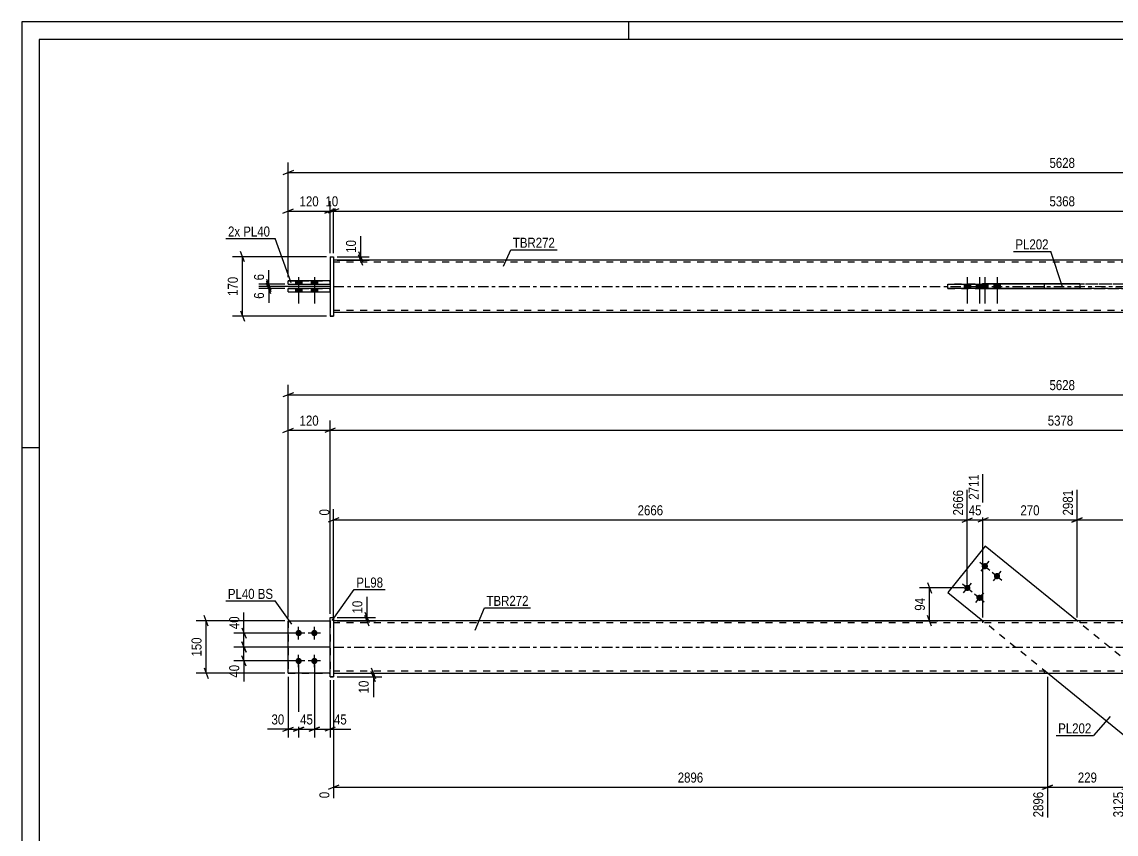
# Model space of a CAD drawing. Header units: millimetres. Extents: x 0 to 594, y 0 to 420.
# Drawn here: x 0 to 313.7, y 187.3 to 420 of the extents above; entities that cross this region are included whole.
import ezdxf

# ---------------------------------------------------------------- set-up
doc = ezdxf.new("R2010")
doc.units = ezdxf.units.MM
doc.linetypes.add('DXK_LINE_DOT2', pattern=[3.9198, 1.9599, -1.9599])
doc.linetypes.add('DXK_LINE_DOT3', pattern=[5.9187, 2.979, -0.9799, 0.9799, -0.9799])
doc.styles.add('Arial Narrow', font='ARIALN.TTF', dxfattribs={"height": 0.2})

# ---------------------------------------------------------------- blocks, each defined once
blk = doc.blocks.new('Unknown-580871312-1129')
at = {"color": 5, "linetype": 'Continuous'}
for p, q in [((594, 420), (0, 420)), ((0, 420), (0, 0)), ((174, 415), (174, 420)), ((589, 415), (5, 415)), ((5, 415), (5, 5)), ((5, 298), (0, 298))]:
    blk.add_line(p, q, dxfattribs=at)
blk = doc.blocks.new('Bolt-580871312-1681 - 1671')
at = {"linetype": 'Continuous'}
for points in [[(79.34, 244.02, -1), (79.34, 245.82, -1)], [(83.84, 244.02, -1), (83.84, 245.82, -1)], [(79.34, 236.02, -1), (79.34, 237.82, -1)], [(83.84, 236.02, -1), (83.84, 237.82, -1)]]:
    blk.add_hatch(color=1, dxfattribs=at).paths.add_polyline_path(points)
at = {"color": 1, "linetype": 'Continuous'}
for p, q in [((81.14, 244.92), (77.54, 244.92)), ((79.34, 243.12), (79.34, 246.72)), ((85.64, 244.92), (82.04, 244.92)), ((83.84, 243.12), (83.84, 246.72)), ((79.34, 235.12), (79.34, 238.72)), ((83.84, 235.12), (83.84, 238.72)), ((81.14, 236.92), (77.54, 236.92)), ((85.64, 236.92), (82.04, 236.92))]:
    blk.add_line(p, q, dxfattribs=at)
blk = doc.blocks.new('Part-580871312-1687 - 1671')
at = {"color": 2, "linetype": 'Continuous'}
for p, q in [((276.16, 269.77), (265.44, 256.57)), ((302.47, 248.42), (276.16, 269.77)), ((265.44, 256.57), (275.49, 248.42)), ((320.29, 212.06), (293.98, 233.42)), ((331, 225.26), (320.95, 233.42)), ((320.29, 212.06), (331, 225.26))]:
    blk.add_line(p, q, dxfattribs=at)
at = {"color": 7, "linetype": 'DXK_LINE_DOT2'}
for p, q in [((293.98, 233.42), (275.49, 248.42)), ((320.95, 233.42), (302.47, 248.42))]:
    blk.add_line(p, q, dxfattribs=at)
blk = doc.blocks.new('Bolt-580871312-1680 - 1671')
at = {"linetype": 'Continuous'}
for points in [[(276.61, 264.77, -1), (275.47, 263.37, -1)], [(280.1, 261.94, -1), (278.97, 260.54, -1)], [(271.56, 258.56, -1), (270.43, 257.16, -1)], [(275.06, 255.72, -1), (273.92, 254.33, -1)]]:
    blk.add_hatch(color=1, dxfattribs=at).paths.add_polyline_path(points)
at = {"color": 1, "linetype": 'Continuous'}
for p, q in [((274.64, 265.21), (277.44, 262.94)), ((277.17, 265.47), (274.9, 262.68)), ((278.13, 262.37), (280.93, 260.1)), ((280.67, 262.63), (278.4, 259.84)), ((269.6, 259), (272.39, 256.73)), ((272.13, 259.26), (269.86, 256.46)), ((273.09, 256.16), (275.89, 253.89)), ((275.63, 256.42), (273.36, 253.63))]:
    blk.add_line(p, q, dxfattribs=at)
blk = doc.blocks.new('Part-580871312-1692 - 1671')
at = {"color": 2, "linetype": 'Continuous'}
for p, q in [((88.34, 249.42), (89.34, 249.42)), ((88.34, 232.42), (88.34, 249.42)), ((89.34, 249.42), (89.34, 249.42)), ((89.34, 249.42), (89.34, 232.42)), ((88.34, 232.42), (89.34, 232.42))]:
    blk.add_line(p, q, dxfattribs=at)
at = {"color": 7, "linetype": 'DXK_LINE_DOT2'}
for p, q in [((88.34, 249.42), (89.34, 249.42)), ((89.34, 232.42), (88.34, 232.42)), ((88.34, 232.42), (88.34, 232.42)), ((89.34, 232.42), (89.34, 232.42))]:
    blk.add_line(p, q, dxfattribs=at)
blk = doc.blocks.new('Part-580871312-1697 - 1671')
at = {"color": 7, "linetype": 'DXK_LINE_DOT2'}
for p, q in [((76.34, 248.42), (76.34, 233.42)), ((76.34, 248.42), (88.34, 248.42)), ((88.34, 248.42), (88.34, 233.42)), ((76.34, 233.42), (88.34, 233.42))]:
    blk.add_line(p, q, dxfattribs=at)
blk = doc.blocks.new('Part-580871312-1702 - 1671')
at = {"color": 2, "linetype": 'Continuous'}
for p, q in [((76.34, 233.42), (76.34, 248.42)), ((76.34, 248.42), (88.34, 248.42)), ((88.34, 233.42), (76.34, 233.42))]:
    blk.add_line(p, q, dxfattribs=at)
at = {"color": 7, "linetype": 'DXK_LINE_DOT2'}
blk.add_line((88.34, 248.42), (88.34, 233.42), dxfattribs=at)
blk = doc.blocks.new('Part-580871312-1718 - 1671')
at = {"color": 2, "linetype": 'Continuous'}
for p, q in [((177.34, 248.42), (89.34, 248.42)), ((419, 248.42), (177.44, 248.42)), ((89.34, 233.42), (177.34, 233.42)), ((177.44, 233.42), (419, 233.42))]:
    blk.add_line(p, q, dxfattribs=at)
at = {"color": 7, "linetype": 'DXK_LINE_DOT2'}
for p, q in [((89.34, 248.42), (89.34, 233.42)), ((177.34, 247.82), (89.34, 247.82)), ((419, 247.82), (177.44, 247.82)), ((275.39, 248.42), (275.39, 247.82)), ((303.31, 248.42), (303.31, 247.82)), ((177.34, 234.02), (89.34, 234.02)), ((419, 234.02), (177.44, 234.02)), ((293.14, 233.42), (293.14, 234.02))]:
    blk.add_line(p, q, dxfattribs=at)
at = {"color": 7, "linetype": 'DXK_LINE_DOT3'}
for p, q in [((89.34, 240.92), (177.34, 240.92)), ((177.44, 240.92), (419, 240.92))]:
    blk.add_line(p, q, dxfattribs=at)
blk = doc.blocks.new('Part-580871312-1455 - 1366')
at = {"color": 2, "linetype": 'Continuous'}
for p, q in [((177.34, 351.73), (89.34, 351.73)), ((419, 351.73), (177.44, 351.73)), ((303.31, 344.93), (275.39, 344.93)), ((275.39, 344.83), (275.39, 344.93)), ((275.39, 343.63), (275.39, 343.53)), ((303.31, 343.53), (275.39, 343.53)), ((293.14, 344.83), (293.14, 344.93)), ((293.14, 343.63), (293.14, 343.53)), ((303.31, 344.93), (303.31, 343.53)), ((177.34, 336.73), (89.34, 336.73)), ((419, 336.73), (177.44, 336.73))]:
    blk.add_line(p, q, dxfattribs=at)
at = {"color": 7, "linetype": 'DXK_LINE_DOT2'}
for p, q in [((89.34, 351.73), (89.34, 336.73)), ((177.34, 351.13), (89.34, 351.13)), ((419, 351.13), (177.44, 351.13)), ((275.39, 343.53), (275.39, 344.83)), ((293.14, 344.93), (321.05, 344.93)), ((293.14, 343.53), (293.14, 344.83)), ((321.05, 343.53), (293.14, 343.53)), ((177.34, 337.33), (89.34, 337.33)), ((419, 337.33), (177.44, 337.33))]:
    blk.add_line(p, q, dxfattribs=at)
at = {"color": 7, "linetype": 'DXK_LINE_DOT3'}
for p, q in [((89.34, 344.23), (177.34, 344.23)), ((177.44, 344.23), (419, 344.23))]:
    blk.add_line(p, q, dxfattribs=at)
blk = doc.blocks.new('Part-580871312-1417 - 1366')
at = {"color": 2, "linetype": 'Continuous'}
for p, q in [((76.34, 342.63), (76.34, 343.63)), ((88.34, 343.63), (76.34, 343.63)), ((76.34, 342.63), (76.34, 342.63)), ((76.34, 342.63), (88.34, 342.63))]:
    blk.add_line(p, q, dxfattribs=at)
at = {"color": 7, "linetype": 'DXK_LINE_DOT2'}
for p, q in [((76.34, 343.63), (88.34, 343.63)), ((76.34, 342.63), (88.34, 342.63)), ((88.34, 342.63), (88.34, 343.63))]:
    blk.add_line(p, q, dxfattribs=at)
blk = doc.blocks.new('Bolt-580871312-1370 - 1366')
at = {"linetype": 'Continuous'}
for points in [[(78.44, 344.83), (80.24, 344.83), (80.24, 345.83), (78.44, 345.83)], [(78.44, 344.83), (80.24, 344.83), (80.24, 345.83), (78.44, 345.83)], [(82.94, 344.83), (84.74, 344.83), (84.74, 345.83), (82.94, 345.83)], [(82.94, 344.83), (84.74, 344.83), (84.74, 345.83), (82.94, 345.83)], [(78.44, 342.63), (80.24, 342.63), (80.24, 343.63), (78.44, 343.63)], [(78.44, 342.63), (80.24, 342.63), (80.24, 343.63), (78.44, 343.63)], [(82.94, 342.63), (84.74, 342.63), (84.74, 343.63), (82.94, 343.63)], [(82.94, 342.63), (84.74, 342.63), (84.74, 343.63), (82.94, 343.63)]]:
    blk.add_hatch(color=1, dxfattribs=at).paths.add_polyline_path(points)
at = {"color": 1, "linetype": 'Continuous'}
for p, q in [((78.44, 345.83), (78.44, 344.83)), ((78.44, 345.83), (78.44, 344.83)), ((79.34, 346.83), (79.34, 339.33)), ((79.34, 346.83), (79.34, 339.33)), ((80.24, 345.83), (80.24, 344.83)), ((80.24, 345.83), (80.24, 344.83)), ((82.94, 345.83), (82.94, 344.83)), ((82.94, 345.83), (82.94, 344.83)), ((83.84, 346.83), (83.84, 339.33)), ((83.84, 346.83), (83.84, 339.33)), ((84.74, 345.83), (84.74, 344.83)), ((84.74, 345.83), (84.74, 344.83)), ((78.44, 343.63), (78.44, 342.63)), ((78.44, 343.63), (78.44, 342.63)), ((80.24, 343.63), (80.24, 342.63)), ((80.24, 343.63), (80.24, 342.63)), ((82.94, 343.63), (82.94, 342.63)), ((82.94, 343.63), (82.94, 342.63)), ((84.74, 343.63), (84.74, 342.63)), ((84.74, 343.63), (84.74, 342.63))]:
    blk.add_line(p, q, dxfattribs=at)
blk = doc.blocks.new('Part-580871312-1412 - 1366')
at = {"color": 2, "linetype": 'Continuous'}
for p, q in [((76.34, 344.83), (76.34, 345.83)), ((88.34, 345.83), (76.34, 345.83)), ((76.34, 344.83), (76.34, 344.83)), ((76.34, 344.83), (88.34, 344.83))]:
    blk.add_line(p, q, dxfattribs=at)
at = {"color": 7, "linetype": 'DXK_LINE_DOT2'}
for p, q in [((76.34, 345.83), (88.34, 345.83)), ((88.34, 344.83), (88.34, 345.83)), ((76.34, 344.83), (88.34, 344.83))]:
    blk.add_line(p, q, dxfattribs=at)
blk = doc.blocks.new('Part-580871312-1396 - 1366')
at = {"color": 2, "linetype": 'Continuous'}
for p, q in [((265.44, 343.63), (265.44, 344.83)), ((265.44, 344.83), (276.16, 344.83)), ((276.16, 343.63), (265.44, 343.63)), ((276.16, 343.63), (276.16, 344.83)), ((303.31, 344.83), (276.16, 344.83)), ((303.31, 343.63), (276.16, 343.63))]:
    blk.add_line(p, q, dxfattribs=at)
at = {"color": 7, "linetype": 'DXK_LINE_DOT2'}
for p, q in [((320.29, 344.83), (265.44, 344.83)), ((265.44, 343.63), (320.29, 343.63)), ((331, 344.83), (303.31, 344.83)), ((331, 343.63), (303.31, 343.63)), ((320.29, 343.63), (320.29, 344.83)), ((331, 344.83), (320.29, 344.83)), ((320.29, 343.63), (331, 343.63)), ((331, 343.63), (331, 344.83))]:
    blk.add_line(p, q, dxfattribs=at)
blk = doc.blocks.new('Part-580871312-1397 - 1366')
at = {"color": 2, "linetype": 'Continuous'}
for p, q in [((88.34, 352.73), (89.34, 352.73)), ((88.34, 352.73), (88.34, 335.73)), ((89.34, 352.73), (89.34, 352.73)), ((89.34, 352.73), (89.34, 335.73)), ((89.34, 335.73), (88.34, 335.73)), ((88.34, 335.73), (88.34, 335.73))]:
    blk.add_line(p, q, dxfattribs=at)
at = {"color": 7, "linetype": 'DXK_LINE_DOT2'}
for p, q in [((88.34, 352.73), (89.34, 352.73)), ((88.34, 335.73), (89.34, 335.73)), ((88.34, 335.73), (88.34, 335.73))]:
    blk.add_line(p, q, dxfattribs=at)
blk = doc.blocks.new('Bolt-580871312-1435 - 1366')
at = {"linetype": 'Continuous'}
for points in [[(271.9, 344.83), (270.1, 344.83), (270.1, 343.63), (271.9, 343.63)], [(275.39, 344.83), (273.59, 344.83), (273.59, 343.63), (275.39, 343.63)], [(276.94, 344.83), (275.14, 344.83), (275.14, 343.63), (276.94, 343.63)], [(280.43, 344.83), (278.63, 344.83), (278.63, 343.63), (280.43, 343.63)]]:
    blk.add_hatch(color=1, dxfattribs=at).paths.add_polyline_path(points)
at = {"color": 1, "linetype": 'Continuous'}
for p, q in [((271, 346.83), (271, 339.33)), ((274.49, 346.83), (274.49, 339.33)), ((276.04, 346.83), (276.04, 339.33)), ((279.53, 346.83), (279.53, 339.33)), ((270.1, 344.83), (270.1, 343.63)), ((271.9, 344.83), (271.9, 343.63)), ((273.59, 344.83), (273.59, 343.63)), ((275.14, 344.83), (275.14, 343.63)), ((275.39, 344.83), (275.39, 343.63)), ((276.94, 344.83), (276.94, 343.63)), ((278.63, 344.83), (278.63, 343.63)), ((280.43, 344.83), (280.43, 343.63))]:
    blk.add_line(p, q, dxfattribs=at)
blk = doc.blocks.new('StraightDimension-580871312-1914 - 1671')
at = {"color": 7, "linetype": 'Continuous'}
for p, q in [((78.34, 244.92), (60.8, 244.92)), ((63.05, 246.42), (64.25, 243.42)), ((63.65, 240.92), (63.65, 244.92)), ((64.25, 239.42), (63.05, 242.42)), ((88.34, 240.92), (60.8, 240.92))]:
    blk.add_line(p, q, dxfattribs=at)
at = {"color": 0}
blk.add_wipeout([(62.9, 250.3), (58.7, 250.3), (58.7, 245.44), (62.9, 245.44)], dxfattribs=at)
at = {"color": 7, "linetype": 'Continuous'}
blk.add_line((63.65, 244.92), (63.65, 250.82), dxfattribs=at)
blk.add_line((63.65, 244.92), (63.65, 250.82), dxfattribs=at)
at = {"color": 3, "style": 'Arial Narrow'}
blk.add_text('40', height=2.863, rotation=90.0002, dxfattribs=at).set_placement((62.3, 246.04))
blk = doc.blocks.new('StraightDimension-580871312-1742 - 1671')
at = {"color": 7, "linetype": 'Continuous'}
for p, q in [((302.47, 249.42), (302.47, 285.92)), ((507.1, 250.42), (507.1, 285.92)), ((303.97, 277.91), (300.97, 276.71)), ((302.47, 277.31), (507.1, 277.31)), ((505.6, 276.71), (508.6, 277.91))]:
    blk.add_line(p, q, dxfattribs=at)
at = {"color": 0, "linetype": 'Continuous'}
blk.add_wipeout([(506.5, 286.52), (502.3, 286.52), (502.3, 278.01), (506.5, 278.01)], dxfattribs=at)
at = {"color": 0}
blk.add_wipeout([(409.04, 278.06), (409.04, 282.26), (400.53, 282.26), (400.53, 278.06)], dxfattribs=at)
at = {"color": 3, "linetype": 'Continuous', "style": 'Arial Narrow'}
blk.add_text('5368', height=2.863, rotation=90.0002, dxfattribs=at).set_placement((505.9, 278.61))
at = {"color": 3, "style": 'Arial Narrow'}
blk.add_text('2387', height=2.863, dxfattribs=at).set_placement((401.13, 278.66))
blk = doc.blocks.new('StraightDimension-580871312-1856 - 1671')
at = {"color": 7, "linetype": 'Continuous'}
for p, q in [((293.98, 232.42), (293.98, 192.13)), ((316.91, 219.6), (316.91, 192.13)), ((295.48, 201.34), (292.48, 200.14)), ((315.41, 200.14), (318.41, 201.34)), ((293.98, 200.74), (316.91, 200.74))]:
    blk.add_line(p, q, dxfattribs=at)
at = {"color": 0}
blk.add_wipeout([(308.79, 201.49), (308.79, 205.69), (302.1, 205.69), (302.1, 201.49)], dxfattribs=at)
at = {"color": 0, "linetype": 'Continuous'}
blk.add_wipeout([(316.31, 200.04), (312.11, 200.04), (312.11, 191.53), (316.31, 191.53)], dxfattribs=at)
at = {"color": 3, "style": 'Arial Narrow'}
blk.add_text('229', height=2.863, dxfattribs=at).set_placement((302.7, 202.09))
at = {"color": 3, "linetype": 'Continuous', "style": 'Arial Narrow'}
blk.add_text('3125', height=2.863, rotation=90.0002, dxfattribs=at).set_placement((315.71, 192.13))
blk = doc.blocks.new('StraightDimension-580871312-2023 - 1671')
at = {"color": 7, "linetype": 'Continuous'}
for p, q in [((270, 257.86), (257.34, 257.86)), ((259.59, 259.36), (260.79, 256.36)), ((260.19, 248.44), (260.19, 257.86)), ((194.58, 248.44), (262.59, 248.44)), ((260.79, 246.94), (259.59, 249.94))]:
    blk.add_line(p, q, dxfattribs=at)
at = {"color": 0}
blk.add_wipeout([(259.44, 255.58), (255.24, 255.58), (255.24, 250.72), (259.44, 250.72)], dxfattribs=at)
at = {"color": 3, "style": 'Arial Narrow'}
blk.add_text('94', height=2.863, rotation=90.0002, dxfattribs=at).set_placement((258.84, 251.32))
blk = doc.blocks.new('StraightDimension-580871312-1883 - 1671')
at = {"color": 7, "linetype": 'Continuous'}
for p, q in [((90.34, 233.42), (103.15, 233.42)), ((90.34, 232.42), (103.15, 232.42)), ((100.15, 234.92), (101.35, 231.92)), ((101.35, 230.92), (100.15, 233.92)), ((100.75, 232.42), (100.75, 233.42))]:
    blk.add_line(p, q, dxfattribs=at)
at = {"color": 0}
blk.add_wipeout([(100, 231.89), (95.8, 231.89), (95.8, 227.04), (100, 227.04)], dxfattribs=at)
at = {"color": 7, "linetype": 'Continuous'}
blk.add_line((100.75, 232.42), (100.75, 226.51), dxfattribs=at)
blk.add_line((100.75, 232.42), (100.75, 226.51), dxfattribs=at)
at = {"color": 3, "style": 'Arial Narrow'}
blk.add_text('10', height=2.863, rotation=90.0002, dxfattribs=at).set_placement((99.4, 227.64))
blk = doc.blocks.new('StraightDimension-580871312-1756 - 1671')
at = {"color": 7, "linetype": 'Continuous'}
for p, q in [((275.49, 249.42), (275.49, 290.42)), ((302.47, 249.42), (302.47, 285.92)), ((276.99, 277.91), (273.99, 276.71)), ((275.49, 277.31), (302.47, 277.31)), ((300.97, 276.71), (303.97, 277.91))]:
    blk.add_line(p, q, dxfattribs=at)
at = {"color": 0, "linetype": 'Continuous'}
blk.add_wipeout([(301.87, 286.52), (297.67, 286.52), (297.67, 278.01), (301.87, 278.01)], dxfattribs=at)
at = {"color": 0}
blk.add_wipeout([(292.32, 278.06), (292.32, 282.26), (285.64, 282.26), (285.64, 278.06)], dxfattribs=at)
at = {"color": 3, "linetype": 'Continuous', "style": 'Arial Narrow'}
blk.add_text('2981', height=2.863, rotation=90.0002, dxfattribs=at).set_placement((301.27, 278.61))
at = {"color": 3, "style": 'Arial Narrow'}
blk.add_text('270', height=2.863, dxfattribs=at).set_placement((286.24, 278.66))
blk = doc.blocks.new('StraightDimension-580871312-1901 - 1671')
at = {"color": 7, "linetype": 'Continuous'}
for p, q in [((63.05, 242.42), (64.25, 239.42)), ((88.34, 240.92), (60.8, 240.92)), ((64.25, 235.42), (63.05, 238.42)), ((63.65, 236.92), (63.65, 240.92)), ((78.34, 236.92), (60.8, 236.92))]:
    blk.add_line(p, q, dxfattribs=at)
at = {"color": 0}
blk.add_wipeout([(62.9, 236.39), (58.7, 236.39), (58.7, 231.54), (62.9, 231.54)], dxfattribs=at)
at = {"color": 7, "linetype": 'Continuous'}
blk.add_line((63.65, 236.92), (63.65, 231.01), dxfattribs=at)
blk.add_line((63.65, 236.92), (63.65, 231.01), dxfattribs=at)
at = {"color": 3, "style": 'Arial Narrow'}
blk.add_text('40', height=2.863, rotation=90.0002, dxfattribs=at).set_placement((62.3, 232.14))
blk = doc.blocks.new('StraightDimension-580871312-1778 - 1671')
at = {"color": 7, "linetype": 'Continuous'}
for p, q in [((275.49, 249.42), (275.49, 290.42)), ((271, 258.86), (271, 285.92)), ((269.5, 276.71), (272.5, 277.91)), ((271, 277.31), (275.49, 277.31)), ((276.99, 277.91), (273.99, 276.71))]:
    blk.add_line(p, q, dxfattribs=at)
at = {"color": 0}
blk.add_wipeout([(275.67, 278.06), (275.67, 282.26), (270.82, 282.26), (270.82, 278.06)], dxfattribs=at)
at = {"color": 0, "linetype": 'Continuous'}
blk.add_wipeout([(274.89, 291.02), (270.69, 291.02), (270.69, 282.51), (274.89, 282.51)], dxfattribs=at)
at = {"color": 3, "linetype": 'Continuous', "style": 'Arial Narrow'}
blk.add_text('2711', height=2.863, rotation=90.0002, dxfattribs=at).set_placement((274.29, 283.11))
at = {"color": 3, "style": 'Arial Narrow'}
blk.add_text('45', height=2.863, dxfattribs=at).set_placement((271.42, 278.66))
blk = doc.blocks.new('StraightDimension-580871312-2045 - 1671')
at = {"color": 7, "linetype": 'Continuous'}
for p, q in [((88.34, 250.42), (88.34, 305.85)), ((89.84, 303.6), (86.84, 302.4)), ((88.34, 303), (507.1, 303))]:
    blk.add_line(p, q, dxfattribs=at)
at = {"color": 0}
blk.add_wipeout([(301.98, 303.75), (301.98, 307.95), (293.47, 307.95), (293.47, 303.75)], dxfattribs=at)
at = {"color": 3, "style": 'Arial Narrow'}
blk.add_text('5378', height=2.863, dxfattribs=at).set_placement((294.07, 304.35))
blk = doc.blocks.new('StraightDimension-580871312-1728 - 1671')
at = {"color": 7, "linetype": 'Continuous'}
for p, q in [((77.84, 313.77), (74.84, 312.57)), ((76.34, 249.42), (76.34, 316.02)), ((76.34, 313.17), (520.1, 313.17))]:
    blk.add_line(p, q, dxfattribs=at)
at = {"color": 0}
blk.add_wipeout([(302.48, 313.92), (302.48, 318.12), (293.97, 318.12), (293.97, 313.92)], dxfattribs=at)
at = {"color": 3, "style": 'Arial Narrow'}
blk.add_text('5628', height=2.863, dxfattribs=at).set_placement((294.57, 314.52))
blk = doc.blocks.new('StraightDimension-580871312-1794 - 1671')
at = {"color": 7, "linetype": 'Continuous'}
for p, q in [((271, 258.86), (271, 285.92)), ((89.34, 249.42), (89.34, 280.44)), ((90.84, 277.91), (87.84, 276.71)), ((89.34, 277.31), (271, 277.31)), ((269.5, 276.71), (272.5, 277.91))]:
    blk.add_line(p, q, dxfattribs=at)
at = {"color": 0, "linetype": 'Continuous'}
for points in [[(270.4, 286.52), (266.2, 286.52), (266.2, 278.01), (270.4, 278.01)], [(88.74, 281.04), (84.54, 281.04), (84.54, 278.01), (88.74, 278.01)]]:
    blk.add_wipeout(points, dxfattribs=at)
at = {"color": 0}
blk.add_wipeout([(184.43, 278.06), (184.43, 282.26), (175.91, 282.26), (175.91, 278.06)], dxfattribs=at)
at = {"color": 3, "linetype": 'Continuous', "style": 'Arial Narrow'}
for s, height, p in [('2666', 2.863, (269.8, 278.61)), ('0', 2.86, (88.14, 278.61))]:
    blk.add_text(s, height=height, rotation=90.0002, dxfattribs=at).set_placement(p)
at = {"color": 3, "style": 'Arial Narrow'}
blk.add_text('2666', height=2.863, dxfattribs=at).set_placement((176.51, 278.66))
blk = doc.blocks.new('StraightDimension-580871312-1805 - 1671')
at = {"color": 7, "linetype": 'Continuous'}
for p, q in [((79.34, 235.92), (79.34, 214.99)), ((76.34, 232.42), (76.34, 214.99)), ((74.84, 216.79), (77.84, 217.99)), ((76.34, 217.39), (79.34, 217.39)), ((80.84, 217.99), (77.84, 216.79))]:
    blk.add_line(p, q, dxfattribs=at)
at = {"color": 0}
blk.add_wipeout([(75.82, 218.14), (75.82, 222.34), (70.96, 222.34), (70.96, 218.14)], dxfattribs=at)
at = {"color": 7, "linetype": 'Continuous'}
blk.add_line((76.34, 217.39), (70.44, 217.39), dxfattribs=at)
blk.add_line((76.34, 217.39), (70.44, 217.39), dxfattribs=at)
at = {"color": 3, "style": 'Arial Narrow'}
blk.add_text('30', height=2.863, dxfattribs=at).set_placement((71.56, 218.74))
blk = doc.blocks.new('StraightDimension-580871312-1815 - 1671')
at = {"color": 7, "linetype": 'Continuous'}
for p, q in [((79.34, 235.92), (79.34, 214.99)), ((83.84, 235.92), (83.84, 214.99)), ((77.84, 216.79), (80.84, 217.99)), ((79.34, 217.39), (83.84, 217.39)), ((85.34, 217.99), (82.34, 216.79))]:
    blk.add_line(p, q, dxfattribs=at)
at = {"color": 0}
blk.add_wipeout([(84.02, 218.14), (84.02, 222.34), (79.17, 222.34), (79.17, 218.14)], dxfattribs=at)
at = {"color": 3, "style": 'Arial Narrow'}
blk.add_text('45', height=2.863, dxfattribs=at).set_placement((79.77, 218.74))
blk = doc.blocks.new('StraightDimension-580871312-1822 - 1671')
at = {"color": 7, "linetype": 'Continuous'}
for p, q in [((83.84, 235.92), (83.84, 214.99)), ((88.34, 231.42), (88.34, 214.99)), ((82.34, 216.79), (85.34, 217.99)), ((83.84, 217.39), (88.34, 217.39)), ((89.84, 217.99), (86.84, 216.79))]:
    blk.add_line(p, q, dxfattribs=at)
at = {"color": 0}
blk.add_wipeout([(93.72, 218.14), (93.72, 222.34), (88.87, 222.34), (88.87, 218.14)], dxfattribs=at)
at = {"color": 7, "linetype": 'Continuous'}
blk.add_line((88.34, 217.39), (94.25, 217.39), dxfattribs=at)
blk.add_line((88.34, 217.39), (94.25, 217.39), dxfattribs=at)
at = {"color": 3, "style": 'Arial Narrow'}
blk.add_text('45', height=2.863, dxfattribs=at).set_placement((89.47, 218.74))
blk = doc.blocks.new('StraightDimension-580871312-1870 - 1671')
at = {"color": 7, "linetype": 'Continuous'}
for p, q in [((293.98, 232.42), (293.98, 192.13)), ((89.34, 231.42), (89.34, 197.61)), ((90.84, 201.34), (87.84, 200.14)), ((292.48, 200.14), (295.48, 201.34)), ((89.34, 200.74), (293.98, 200.74))]:
    blk.add_line(p, q, dxfattribs=at)
at = {"color": 0}
blk.add_wipeout([(195.92, 201.49), (195.92, 205.69), (187.4, 205.69), (187.4, 201.49)], dxfattribs=at)
at = {"color": 0, "linetype": 'Continuous'}
for points in [[(88.74, 200.04), (84.54, 200.04), (84.54, 197.01), (88.74, 197.01)], [(293.38, 200.04), (289.18, 200.04), (289.18, 191.53), (293.38, 191.53)]]:
    blk.add_wipeout(points, dxfattribs=at)
at = {"color": 3, "style": 'Arial Narrow'}
blk.add_text('2896', height=2.863, dxfattribs=at).set_placement((188, 202.09))
at = {"color": 3, "linetype": 'Continuous', "style": 'Arial Narrow'}
for s, height, p in [('0', 2.86, (88.14, 197.61)), ('2896', 2.863, (292.78, 192.13))]:
    blk.add_text(s, height=height, rotation=90.0002, dxfattribs=at).set_placement(p)
blk = doc.blocks.new('StraightDimension-580871312-1892 - 1671')
at = {"color": 7, "linetype": 'Continuous'}
for p, q in [((90.34, 249.42), (101.34, 249.42)), ((90.34, 248.42), (101.34, 248.42)), ((98.34, 250.92), (99.54, 247.92)), ((99.54, 246.92), (98.34, 249.92)), ((98.94, 248.42), (98.94, 249.42))]:
    blk.add_line(p, q, dxfattribs=at)
at = {"color": 0}
blk.add_wipeout([(98.19, 254.8), (93.99, 254.8), (93.99, 249.94), (98.19, 249.94)], dxfattribs=at)
at = {"color": 7, "linetype": 'Continuous'}
blk.add_line((98.94, 249.42), (98.94, 255.32), dxfattribs=at)
blk.add_line((98.94, 249.42), (98.94, 255.32), dxfattribs=at)
at = {"color": 3, "style": 'Arial Narrow'}
blk.add_text('10', height=2.863, rotation=90.0002, dxfattribs=at).set_placement((97.59, 250.54))
blk = doc.blocks.new('StraightDimension-580871312-2035 - 1671')
at = {"color": 7, "linetype": 'Continuous'}
for p, q in [((76.34, 249.42), (76.34, 305.85)), ((88.34, 250.42), (88.34, 305.85)), ((74.84, 302.4), (77.84, 303.6)), ((76.34, 303), (88.34, 303)), ((89.84, 303.6), (86.84, 302.4))]:
    blk.add_line(p, q, dxfattribs=at)
at = {"color": 0}
blk.add_wipeout([(85.69, 303.75), (85.69, 307.95), (79, 307.95), (79, 303.75)], dxfattribs=at)
at = {"color": 3, "style": 'Arial Narrow'}
blk.add_text('120', height=2.863, dxfattribs=at).set_placement((79.6, 304.35))
blk = doc.blocks.new('StraightDimension-580871312-1971 - 1671')
at = {"color": 7, "linetype": 'Continuous'}
for p, q in [((75.34, 248.42), (49.99, 248.42)), ((53.44, 246.92), (52.24, 249.92)), ((52.84, 233.42), (52.84, 248.42)), ((75.34, 233.42), (49.99, 233.42)), ((52.24, 234.92), (53.44, 231.92))]:
    blk.add_line(p, q, dxfattribs=at)
at = {"color": 0}
blk.add_wipeout([(52.09, 244.26), (47.89, 244.26), (47.89, 237.58), (52.09, 237.58)], dxfattribs=at)
at = {"color": 3, "style": 'Arial Narrow'}
blk.add_text('150', height=2.863, rotation=90.0002, dxfattribs=at).set_placement((51.49, 238.18))
blk = doc.blocks.new('StraightDimension-580871312-1574 - 1366')
at = {"color": 7, "linetype": 'Continuous'}
for p, q in [((89.34, 353.73), (89.34, 368.67)), ((90.84, 366.42), (87.84, 365.22)), ((89.34, 365.82), (507.1, 365.82))]:
    blk.add_line(p, q, dxfattribs=at)
at = {"color": 0}
blk.add_wipeout([(302.48, 366.57), (302.48, 370.77), (293.97, 370.77), (293.97, 366.57)], dxfattribs=at)
at = {"color": 3, "style": 'Arial Narrow'}
blk.add_text('5368', height=2.863, dxfattribs=at).set_placement((294.57, 367.17))
blk = doc.blocks.new('StraightDimension-580871312-1523 - 1366')
at = {"color": 7, "linetype": 'Continuous'}
for p, q in [((87.34, 352.73), (60.4, 352.73)), ((63.85, 351.23), (62.65, 354.23)), ((63.25, 335.73), (63.25, 352.73)), ((87.34, 335.73), (60.4, 335.73)), ((62.65, 337.23), (63.85, 334.23))]:
    blk.add_line(p, q, dxfattribs=at)
at = {"color": 0}
blk.add_wipeout([(62.5, 347.57), (58.3, 347.57), (58.3, 340.89), (62.5, 340.89)], dxfattribs=at)
at = {"color": 3, "style": 'Arial Narrow'}
blk.add_text('170', height=2.863, rotation=90.0002, dxfattribs=at).set_placement((61.9, 341.49))
blk = doc.blocks.new('StraightDimension-580871312-1469 - 1366')
at = {"color": 7, "linetype": 'Continuous'}
for p, q in [((90.34, 352.73), (99.52, 352.73)), ((90.34, 351.73), (99.52, 351.73)), ((96.52, 354.23), (97.72, 351.23)), ((97.72, 350.23), (96.52, 353.23)), ((97.12, 351.73), (97.12, 352.73))]:
    blk.add_line(p, q, dxfattribs=at)
at = {"color": 0}
blk.add_wipeout([(96.37, 358.11), (92.17, 358.11), (92.17, 353.26), (96.37, 353.26)], dxfattribs=at)
at = {"color": 7, "linetype": 'Continuous'}
blk.add_line((97.12, 352.73), (97.12, 358.64), dxfattribs=at)
blk.add_line((97.12, 352.73), (97.12, 358.64), dxfattribs=at)
at = {"color": 3, "style": 'Arial Narrow'}
blk.add_text('10', height=2.863, rotation=90.0002, dxfattribs=at).set_placement((95.77, 353.86))
blk = doc.blocks.new('StraightDimension-580871312-1487 - 1366')
at = {"color": 7, "linetype": 'Continuous'}
for p, q in [((70.15, 346.33), (71.35, 343.33)), ((71.35, 342.73), (70.15, 345.73)), ((75.34, 344.83), (67.9, 344.83)), ((88.34, 344.23), (67.9, 344.23)), ((70.75, 344.23), (70.75, 344.83))]:
    blk.add_line(p, q, dxfattribs=at)
at = {"color": 0}
blk.add_wipeout([(70, 348.38), (65.8, 348.38), (65.8, 345.36), (70, 345.36)], dxfattribs=at)
at = {"color": 7, "linetype": 'Continuous'}
blk.add_line((70.75, 344.83), (70.75, 348.91), dxfattribs=at)
blk.add_line((70.75, 344.83), (70.75, 348.91), dxfattribs=at)
at = {"color": 3, "style": 'Arial Narrow'}
blk.add_text('6', height=2.86, rotation=90.0002, dxfattribs=at).set_placement((69.4, 345.96))
blk = doc.blocks.new('StraightDimension-580871312-1506 - 1366')
at = {"color": 7, "linetype": 'Continuous'}
for p, q in [((70.15, 345.73), (71.35, 342.73)), ((71.35, 342.13), (70.15, 345.13)), ((88.34, 344.23), (67.9, 344.23)), ((75.34, 343.63), (67.9, 343.63)), ((70.75, 343.63), (70.75, 344.23))]:
    blk.add_line(p, q, dxfattribs=at)
at = {"color": 0}
blk.add_wipeout([(70, 343.11), (65.8, 343.11), (65.8, 340.08), (70, 340.08)], dxfattribs=at)
at = {"color": 7, "linetype": 'Continuous'}
blk.add_line((70.75, 343.63), (70.75, 339.55), dxfattribs=at)
blk.add_line((70.75, 343.63), (70.75, 339.55), dxfattribs=at)
at = {"color": 3, "style": 'Arial Narrow'}
blk.add_text('6', height=2.86, rotation=90.0002, dxfattribs=at).set_placement((69.4, 340.68))
blk = doc.blocks.new('StraightDimension-580871312-1543 - 1366')
at = {"color": 7, "linetype": 'Continuous'}
for p, q in [((76.34, 346.83), (76.34, 379.68)), ((77.84, 377.43), (74.84, 376.23)), ((76.34, 376.83), (520.1, 376.83))]:
    blk.add_line(p, q, dxfattribs=at)
at = {"color": 0}
blk.add_wipeout([(302.48, 377.58), (302.48, 381.78), (293.97, 381.78), (293.97, 377.58)], dxfattribs=at)
at = {"color": 3, "style": 'Arial Narrow'}
blk.add_text('5628', height=2.863, dxfattribs=at).set_placement((294.57, 378.18))
blk = doc.blocks.new('StraightDimension-580871312-1554 - 1366')
at = {"color": 7, "linetype": 'Continuous'}
for p, q in [((88.34, 353.73), (88.34, 368.67)), ((89.34, 353.73), (89.34, 368.67)), ((86.84, 365.22), (89.84, 366.42)), ((90.84, 366.42), (87.84, 365.22)), ((88.34, 365.82), (89.34, 365.82))]:
    blk.add_line(p, q, dxfattribs=at)
at = {"color": 0}
blk.add_wipeout([(91.27, 366.57), (91.27, 370.77), (86.42, 370.77), (86.42, 366.57)], dxfattribs=at)
at = {"color": 3, "style": 'Arial Narrow'}
blk.add_text('10', height=2.863, dxfattribs=at).set_placement((87.02, 367.17))
blk = doc.blocks.new('StraightDimension-580871312-1564 - 1366')
at = {"color": 7, "linetype": 'Continuous'}
for p, q in [((76.34, 346.83), (76.34, 368.67)), ((88.34, 353.73), (88.34, 368.67)), ((74.84, 365.22), (77.84, 366.42)), ((76.34, 365.82), (88.34, 365.82)), ((89.84, 366.42), (86.84, 365.22))]:
    blk.add_line(p, q, dxfattribs=at)
at = {"color": 0}
blk.add_wipeout([(85.69, 366.57), (85.69, 370.77), (79, 370.77), (79, 366.57)], dxfattribs=at)
at = {"color": 3, "style": 'Arial Narrow'}
blk.add_text('120', height=2.863, dxfattribs=at).set_placement((79.6, 367.17))
blk = doc.blocks.new('Mark-580871312-1683 - 1671')
at = {"color": 0}
blk.add_wipeout([(306.57, 216.18), (306.57, 219.18), (297.07, 219.18), (297.07, 216.18)], dxfattribs=at)
blk.add_wipeout([(306.57, 216.18), (306.57, 219.18), (297.07, 219.18), (297.07, 216.18)], dxfattribs=at)
at = {"color": 30, "linetype": 'Continuous'}
for p in [(311.93, 221.06), (296.47, 215.58)]:
    blk.add_line(p, (307.17, 215.58), dxfattribs=at)
at = {"color": 3, "style": 'Arial Narrow'}
blk.add_text('PL202', height=2.863, dxfattribs=at).set_placement((297.07, 216.18))
blk = doc.blocks.new('Mark-580871312-1688 - 1671')
at = {"color": 0}
blk.add_wipeout([(103.55, 257.96), (103.55, 260.96), (95.87, 260.96), (95.87, 257.96)], dxfattribs=at)
blk.add_wipeout([(103.55, 257.96), (103.55, 260.96), (95.87, 260.96), (95.87, 257.96)], dxfattribs=at)
at = {"color": 30, "linetype": 'Continuous'}
for p, q in [((88.98, 248.5), (95.27, 257.36)), ((95.27, 257.36), (104.15, 257.36))]:
    blk.add_line(p, q, dxfattribs=at)
at = {"color": 3, "style": 'Arial Narrow'}
blk.add_text('PL98', height=2.863, dxfattribs=at).set_placement((95.87, 257.96))
blk = doc.blocks.new('Mark-580871312-1714 - 1671')
at = {"color": 0}
blk.add_wipeout([(145.24, 252.71), (145.24, 255.71), (133.19, 255.71), (133.19, 252.71)], dxfattribs=at)
blk.add_wipeout([(145.24, 252.71), (145.24, 255.71), (133.19, 255.71), (133.19, 252.71)], dxfattribs=at)
at = {"color": 30, "linetype": 'Continuous'}
for p, q in [((129.98, 245.76), (132.59, 252.11)), ((132.59, 252.11), (145.84, 252.11))]:
    blk.add_line(p, q, dxfattribs=at)
at = {"color": 3, "style": 'Arial Narrow'}
blk.add_text('TBR272', height=2.863, dxfattribs=at).set_placement((133.19, 252.71))
blk = doc.blocks.new('MarkSet-580871312-2087 - 1671')
at = {"color": 0}
blk.add_wipeout([(66.72, 254.71), (66.72, 257.71), (59.05, 257.71), (59.05, 254.71)], dxfattribs=at)
blk.add_wipeout([(66.72, 254.71), (66.72, 257.71), (59.05, 257.71), (59.05, 254.71)], dxfattribs=at)
blk.add_wipeout([(72, 254.71), (72, 257.71), (67.62, 257.71), (67.62, 254.71)], dxfattribs=at)
blk.add_wipeout([(72, 254.71), (72, 257.71), (67.62, 257.71), (67.62, 254.71)], dxfattribs=at)
at = {"color": 30, "linetype": 'Continuous'}
for p in [(58.45, 254.11), (77.38, 247.48)]:
    blk.add_line(p, (72.6, 254.11), dxfattribs=at)
at = {"color": 3, "style": 'Arial Narrow'}
for s, p in [('PL40', (59.05, 254.71)), ('BS', (67.62, 254.71))]:
    blk.add_text(s, height=2.863, dxfattribs=at).set_placement(p)
blk = doc.blocks.new('Mark-580871312-1391 - 1366')
at = {"color": 0}
blk.add_wipeout([(294.31, 354.84), (294.31, 357.84), (284.81, 357.84), (284.81, 354.84)], dxfattribs=at)
blk.add_wipeout([(294.31, 354.84), (294.31, 357.84), (284.81, 357.84), (284.81, 354.84)], dxfattribs=at)
at = {"color": 30, "linetype": 'Continuous'}
for p in [(284.21, 354.24), (298.29, 344.06)]:
    blk.add_line(p, (294.91, 354.24), dxfattribs=at)
at = {"color": 3, "style": 'Arial Narrow'}
blk.add_text('PL202', height=2.863, dxfattribs=at).set_placement((284.81, 354.84))
blk = doc.blocks.new('Mark-580871312-1451 - 1366')
at = {"color": 0}
blk.add_wipeout([(152.8, 355.3), (152.8, 358.3), (140.74, 358.3), (140.74, 355.3)], dxfattribs=at)
blk.add_wipeout([(152.8, 355.3), (152.8, 358.3), (140.74, 358.3), (140.74, 355.3)], dxfattribs=at)
at = {"color": 30, "linetype": 'Continuous'}
for p, q in [((138.03, 350.04), (140.14, 354.7)), ((140.14, 354.7), (153.4, 354.7))]:
    blk.add_line(p, q, dxfattribs=at)
at = {"color": 3, "style": 'Arial Narrow'}
blk.add_text('TBR272', height=2.863, dxfattribs=at).set_placement((140.74, 355.3))
blk = doc.blocks.new('MarkSet-580871312-1662 - 1366')
at = {"color": 0}
blk.add_wipeout([(62.56, 358.52), (62.56, 361.52), (59.09, 361.52), (59.09, 358.52)], dxfattribs=at)
blk.add_wipeout([(62.56, 358.52), (62.56, 361.52), (59.09, 361.52), (59.09, 358.52)], dxfattribs=at)
blk.add_wipeout([(71.14, 358.52), (71.14, 361.52), (63.46, 361.52), (63.46, 358.52)], dxfattribs=at)
blk.add_wipeout([(71.14, 358.52), (71.14, 361.52), (63.46, 361.52), (63.46, 358.52)], dxfattribs=at)
at = {"color": 30, "linetype": 'Continuous'}
for p in [(58.49, 357.92), (77.19, 345.21)]:
    blk.add_line(p, (72.64, 357.92), dxfattribs=at)
at = {"color": 3, "style": 'Arial Narrow'}
for s, p in [('2x', (59.09, 358.52)), ('PL40', (63.46, 358.52))]:
    blk.add_text(s, height=2.863, dxfattribs=at).set_placement(p)

msp = doc.modelspace()

# ---------------------------------------------------------------- block references
for name in ['Unknown-580871312-1129', 'Part-580871312-1397 - 1366', 'Part-580871312-1455 - 1366', 'Part-580871312-1412 - 1366', 'Bolt-580871312-1370 - 1366', 'Bolt-580871312-1435 - 1366', 'Part-580871312-1417 - 1366', 'Part-580871312-1396 - 1366', 'Part-580871312-1687 - 1671', 'Bolt-580871312-1680 - 1671', 'Part-580871312-1697 - 1671', 'Part-580871312-1702 - 1671', 'Part-580871312-1692 - 1671', 'Part-580871312-1718 - 1671', 'Bolt-580871312-1681 - 1671']:
    msp.add_blockref(name, (0, 0))

# ---------------------------------------------------------------- next in the draw order: block references
for name in ['StraightDimension-580871312-1574 - 1366', 'StraightDimension-580871312-1742 - 1671', 'StraightDimension-580871312-2023 - 1671', 'StraightDimension-580871312-1914 - 1671', 'StraightDimension-580871312-1883 - 1671', 'StraightDimension-580871312-1856 - 1671']:
    msp.add_blockref(name, (0, 0))

# ---------------------------------------------------------------- next in the draw order: block references
for name in ['StraightDimension-580871312-1469 - 1366', 'StraightDimension-580871312-1523 - 1366', 'StraightDimension-580871312-1756 - 1671', 'StraightDimension-580871312-1901 - 1671']:
    msp.add_blockref(name, (0, 0))

# ---------------------------------------------------------------- next in the draw order: block references
for name in ['StraightDimension-580871312-1487 - 1366', 'StraightDimension-580871312-1778 - 1671', 'StraightDimension-580871312-1805 - 1671']:
    msp.add_blockref(name, (0, 0))

# ---------------------------------------------------------------- next in the draw order: block references
for name in ['StraightDimension-580871312-1506 - 1366', 'StraightDimension-580871312-2045 - 1671', 'StraightDimension-580871312-1815 - 1671']:
    msp.add_blockref(name, (0, 0))

# ---------------------------------------------------------------- next in the draw order: block references
for name in ['StraightDimension-580871312-1543 - 1366', 'StraightDimension-580871312-1728 - 1671', 'StraightDimension-580871312-1822 - 1671']:
    msp.add_blockref(name, (0, 0))

# ---------------------------------------------------------------- next in the draw order: block references
for name in ['StraightDimension-580871312-1554 - 1366', 'Mark-580871312-1451 - 1366', 'Mark-580871312-1391 - 1366', 'StraightDimension-580871312-1794 - 1671', 'StraightDimension-580871312-1870 - 1671']:
    msp.add_blockref(name, (0, 0))

# ---------------------------------------------------------------- next in the draw order: block references
for name in ['StraightDimension-580871312-1564 - 1366', 'StraightDimension-580871312-1892 - 1671', 'Mark-580871312-1714 - 1671', 'Mark-580871312-1683 - 1671']:
    msp.add_blockref(name, (0, 0))

# ---------------------------------------------------------------- next in the draw order: block references
for name in ['MarkSet-580871312-1662 - 1366', 'StraightDimension-580871312-2035 - 1671']:
    msp.add_blockref(name, (0, 0))

# ---------------------------------------------------------------- next in the draw order: block references
for name in ['Mark-580871312-1688 - 1671', 'StraightDimension-580871312-1971 - 1671']:
    msp.add_blockref(name, (0, 0))

# ---------------------------------------------------------------- next in the draw order: block references
msp.add_blockref('MarkSet-580871312-2087 - 1671', (0, 0))

doc.saveas('drawing.dxf')
